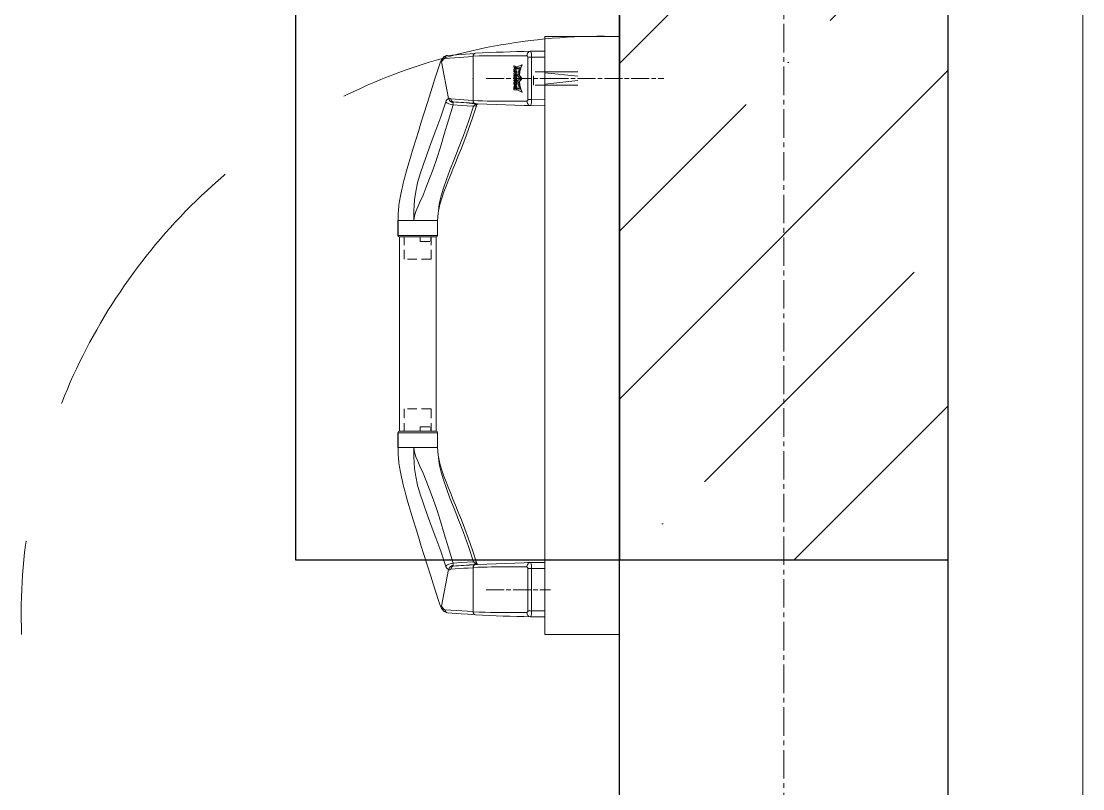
# Model space of a CAD drawing. Header units: millimetres. Extents: x -7155 to 483283, y -227682 to 148426.
# Drawn here: x 45090 to 45800, y 80477 to 80990 of the extents above; entities that cross this region are included whole.
import ezdxf

# ---------------------------------------------------------------- set-up
doc = ezdxf.new("R2010")
doc.units = ezdxf.units.MM
for name, pattern in [('CENTER2', [28.575, 19.05, -3.175, 3.175, -3.175]), ('CENTERLINE', [30, 12, -1.5, 3, -1.5, 12]), ('DASHED', [19.05, 12.7, -6.35]), ('HIDDEN', [9.525, 6.35, -3.175])]:
    doc.linetypes.add(name, pattern=pattern)
for name, color, linetype, lineweight in [('АР_Двери_внутренние_антипаника', 7, 'Continuous', 0), ('АР_Стены ЖБ', 7, 'Continuous', 30), ('АР_Тонкая', 254, 'Continuous', 5), ('АР_Штриховка', 8, 'Continuous', 0)]:
    doc.layers.add(name, color=color, linetype=linetype, lineweight=lineweight)
for name, color, linetype, lineweight, true_color in [('АР_Оси_РД_100', 7, 'Continuous', 0, 0x525252), ('МАГНИТЫ', 7, 'Continuous', 0, 0xd100d1), ('РД_Витраж_вн', 7, 'Continuous', 25, 0x148aff), ('РД_Оси_100', 7, 'Continuous', 0, 0x525252)]:
    doc.layers.add(name, color=color, linetype=linetype, lineweight=lineweight, true_color=true_color)

# ---------------------------------------------------------------- blocks, each defined once
blk = doc.blocks.new('СОШ_2200_АР_ОСИ_М100_28.05.24')
at = {"layer": 'АР_Оси_РД_100', "linetype": 'CENTER2'}
blk.add_lwpolyline([(45530, 139938.679), (45600, 139538.679), (45600, -6163.457)], dxfattribs=at)

msp = doc.modelspace()

# ---------------------------------------------------------------- hatches: boundary and pattern name
at = {"layer": 'АР_Штриховка', "linetype": 'Continuous', "lineweight": 5, "true_color": 0x000000}
h = msp.add_hatch(dxfattribs=at)
h.set_pattern_fill('ANSI35', color=18, scale=25, angle=1.3e-14, style=0)
h.paths.add_polyline_path([(45490, 80630), (45710, 80630), (45710, 81420), (45490, 81420)], flags=0)

# ---------------------------------------------------------------- linework, layer by layer
at = {"layer": 'АР_Двери_внутренние_антипаника', "color": 18, "true_color": 0x000000}
for p, q in [((45440, 80580), (45440, 80980)), ((45440, 80980), (45490, 80980)), ((45490, 80980), (45490, 80580)), ((45490, 80580), (45440, 80580))]:
    msp.add_line(p, q, dxfattribs=at)
at = {"layer": 'АР_Двери_внутренние_антипаника', "color": 18, "linetype": 'Continuous', "true_color": 0x000000}
for p, q in [((45370.25, 80963.1), (45371.09, 80964.76)), ((45370.8, 80963.93), (45371.03, 80964.68)), ((45370.92, 80963.11), (45370.8, 80963.93)), ((45370.92, 80963.11), (45372.01, 80964.59)), ((45371.03, 80964.68), (45371.11, 80964.75)), ((45371.09, 80964.76), (45372.76, 80966.58)), ((45372.01, 80964.59), (45372.69, 80965.2)), ((45372.69, 80965.2), (45373.33, 80965.43)), ((45372.76, 80966.58), (45374.3, 80967.25)), ((45373.33, 80965.43), (45392.05, 80966.68)), ((45373.33, 80965.43), (45373.42, 80966.14)), ((45373.42, 80966.14), (45373.77, 80966.8)), ((45373.77, 80966.8), (45374.3, 80967.25)), ((45374.3, 80967.25), (45374.61, 80967.34)), ((45374.61, 80967.34), (45374.91, 80967.43)), ((45384.21, 80968.09), (45374.91, 80967.43)), ((45393.04, 80968.64), (45384.21, 80968.09)), ((45391.18, 80968.53), (45391.51, 80968.55)), ((45392.17, 80967.58), (45392.05, 80966.84)), ((45392.05, 80966.84), (45396.12, 80967.02)), ((45392.05, 80937.16), (45392.05, 80966.84)), ((45392.05, 80937.32), (45392.05, 80966.68)), ((45392.53, 80968.22), (45392.17, 80967.58)), ((45393.06, 80968.66), (45392.53, 80968.22)), ((45393.7, 80968.83), (45393.06, 80968.66)), ((45396.12, 80967.02), (45400.1, 80967.13)), ((45400.1, 80967.13), (45403.84, 80967.18)), ((45403.84, 80967.18), (45407.97, 80967.2)), ((45407.97, 80967.2), (45411.9, 80967.2)), ((45411.9, 80967.2), (45416.6, 80967.18)), ((45416.6, 80967.18), (45420.35, 80967.17)), ((45420.35, 80967.17), (45424.54, 80967.18)), ((45424.54, 80967.18), (45428.13, 80967.23)), ((45428.13, 80967.23), (45428.3, 80968.29)), ((45428.13, 80967.23), (45428.37, 80967.14)), ((45428.3, 80968.29), (45428.53, 80968.81)), ((45428.37, 80967.14), (45428.57, 80966.9)), ((45428.53, 80968.81), (45428.85, 80969.27)), ((45428.57, 80966.9), (45428.7, 80966.56)), ((45428.7, 80966.56), (45428.73, 80966.36)), ((45428.73, 80966.36), (45428.75, 80966.15)), ((45428.75, 80966.15), (45428.75, 80937.85)), ((45431.27, 80966.15), (45428.75, 80966.15)), ((45428.85, 80969.27), (45429.24, 80969.65)), ((45429.24, 80969.65), (45429.69, 80969.92)), ((45429.69, 80969.92), (45430.61, 80970.14)), ((45440, 80970.25), (45430.61, 80970.14)), ((45430.83, 80969.85), (45430.61, 80970.14)), ((45431.04, 80969.05), (45430.83, 80969.85)), ((45431.13, 80968.42), (45431.04, 80969.05)), ((45431.2, 80967.7), (45431.13, 80968.42)), ((45431.24, 80966.93), (45431.2, 80967.7)), ((45431.27, 80966.15), (45431.24, 80966.93)), ((45431.27, 80966.15), (45440, 80966.25)), ((45431.27, 80937.85), (45431.27, 80966.15)), ((45440, 80933.75), (45440, 80970.25)), ((45366.6, 80951.66), (45369.63, 80961.19)), ((45369.63, 80961.19), (45370.25, 80963.1)), ((45375.63, 80938.58), (45370.92, 80963.11)), ((45419.69, 80960.44), (45419.46, 80960.44)), ((45419.46, 80959.61), (45419.46, 80960.44)), ((45419.46, 80960.44), (45421.21, 80959.73)), ((45419.77, 80959.52), (45419.46, 80959.61)), ((45419.46, 80958.31), (45419.77, 80958.41)), ((45419.46, 80957.49), (45419.46, 80958.31)), ((45421.21, 80958.2), (45419.46, 80957.49)), ((45419.69, 80957.49), (45419.46, 80957.49)), ((45419.46, 80957.07), (45421.21, 80957.07)), ((45419.46, 80956.34), (45419.46, 80957.07)), ((45420.66, 80956.34), (45419.46, 80956.34)), ((45419.69, 80960.44), (45421.44, 80959.73)), ((45421.44, 80958.2), (45419.69, 80957.49)), ((45419.77, 80958.41), (45419.77, 80959.52)), ((45420.08, 80959.42), (45420.75, 80959.21)), ((45420.08, 80958.5), (45420.08, 80959.42)), ((45420.75, 80958.71), (45420.08, 80958.5)), ((45420.31, 80958.57), (45420.31, 80959.35)), ((45420.66, 80956.09), (45420.66, 80956.34)), ((45420.75, 80959.21), (45420.75, 80958.71)), ((45421.21, 80959.73), (45421.21, 80958.2)), ((45421.44, 80959.73), (45421.21, 80959.73)), ((45421.44, 80958.2), (45421.21, 80958.2)), ((45421.44, 80957.07), (45421.21, 80957.07)), ((45421.21, 80957.07), (45421.21, 80955.81)), ((45421.44, 80959.73), (45421.44, 80958.2)), ((45421.44, 80957.07), (45421.44, 80955.81)), ((45421.57, 80959.65), (45424.67, 80961.18)), ((45421.57, 80958.51), (45421.57, 80959.65)), ((45423.07, 80959.25), (45421.57, 80958.51)), ((45421.8, 80958.51), (45421.57, 80958.51)), ((45423.03, 80959.11), (45421.8, 80958.51)), ((45422.27, 80955.45), (45422.6, 80957.4)), ((45422.6, 80957.4), (45423.07, 80959.25)), ((45423.2, 80956.53), (45422.86, 80953.94)), ((45423.43, 80956.53), (45423.09, 80953.94)), ((45423.81, 80958.97), (45423.2, 80956.53)), ((45424.04, 80958.97), (45423.43, 80956.53)), ((45424.67, 80961.18), (45423.81, 80958.97)), ((45424.9, 80961.18), (45424.04, 80958.97)), ((45424.9, 80961.18), (45424.67, 80961.18)), ((45440, 80956.5), (45462.25, 80956.5)), ((45363.87, 80943.06), (45366.6, 80951.66)), ((45419.46, 80955.6), (45420.66, 80956.09)), ((45419.46, 80954.96), (45419.46, 80955.6)), ((45420.66, 80954.47), (45419.46, 80954.96)), ((45419.46, 80953.49), (45419.46, 80954.22)), ((45419.46, 80954.22), (45420.66, 80954.22)), ((45421.21, 80953.49), (45419.46, 80953.49)), ((45419.69, 80952.97), (45419.46, 80952.97)), ((45419.46, 80952.08), (45419.46, 80952.97)), ((45419.46, 80952.97), (45420.23, 80952.36)), ((45420.18, 80951.58), (45419.46, 80952.08)), ((45419.46, 80950.47), (45419.46, 80951.12)), ((45419.46, 80951.12), (45420.18, 80951.12)), ((45421.21, 80950.47), (45419.46, 80950.47)), ((45419.47, 80949.18), (45419.51, 80949.36)), ((45419.51, 80949.36), (45419.56, 80949.52)), ((45419.56, 80949.52), (45419.63, 80949.67)), ((45419.63, 80949.67), (45419.71, 80949.79)), ((45419.69, 80952.97), (45420.27, 80952.51)), ((45419.71, 80949.79), (45419.81, 80949.88)), ((45419.81, 80949.88), (45419.91, 80949.93)), ((45419.91, 80949.93), (45420.02, 80949.95)), ((45420.02, 80949.95), (45420.66, 80949.95)), ((45420.18, 80951.12), (45420.18, 80951.58)), ((45421.21, 80955.81), (45420.23, 80955.41)), ((45420.46, 80955.41), (45420.23, 80955.41)), ((45420.23, 80955.41), (45420.23, 80955.14)), ((45420.46, 80955.14), (45420.23, 80955.14)), ((45420.23, 80955.14), (45421.21, 80954.75)), ((45420.23, 80952.36), (45420.27, 80952.51)), ((45420.27, 80952.51), (45420.33, 80952.63)), ((45420.33, 80952.63), (45420.4, 80952.73)), ((45420.4, 80952.73), (45420.48, 80952.81)), ((45421.44, 80955.81), (45420.46, 80955.41)), ((45420.46, 80955.41), (45420.46, 80955.14)), ((45420.46, 80955.14), (45421.44, 80954.75)), ((45420.46, 80951.82), (45420.47, 80951.88)), ((45420.46, 80951.76), (45420.46, 80951.82)), ((45420.46, 80951.12), (45420.46, 80951.76)), ((45420.69, 80951.76), (45420.46, 80951.76)), ((45420.89, 80951.12), (45420.46, 80951.12)), ((45420.47, 80951.88), (45420.49, 80951.93)), ((45420.48, 80952.81), (45420.57, 80952.87)), ((45420.49, 80951.93), (45420.51, 80951.98)), ((45420.51, 80951.98), (45420.54, 80952.02)), ((45420.54, 80952.02), (45420.57, 80952.04)), ((45420.57, 80952.87), (45420.66, 80952.89)), ((45420.57, 80952.04), (45420.6, 80952.06)), ((45420.6, 80952.06), (45420.63, 80952.07)), ((45420.72, 80952.07), (45420.63, 80952.07)), ((45420.63, 80952.07), (45420.71, 80952.07)), ((45420.66, 80954.22), (45420.66, 80954.47)), ((45420.66, 80952.89), (45420.76, 80952.89)), ((45420.66, 80949.95), (45420.75, 80949.94)), ((45420.89, 80949.95), (45420.66, 80949.95)), ((45420.69, 80951.82), (45420.7, 80951.88)), ((45420.69, 80951.76), (45420.69, 80951.82)), ((45420.69, 80951.12), (45420.69, 80951.76)), ((45420.7, 80951.88), (45420.72, 80951.93)), ((45420.71, 80952.07), (45420.74, 80952.06)), ((45420.72, 80951.93), (45420.74, 80951.98)), ((45420.74, 80952.06), (45420.77, 80952.05)), ((45420.74, 80951.98), (45420.77, 80952.02)), ((45420.75, 80949.94), (45420.85, 80949.89)), ((45420.76, 80952.89), (45420.85, 80952.85)), ((45420.77, 80952.05), (45420.8, 80952.03)), ((45420.77, 80952.02), (45420.79, 80952.04)), ((45420.8, 80952.03), (45420.83, 80952)), ((45420.83, 80952), (45420.85, 80951.96)), ((45420.85, 80952.85), (45420.93, 80952.79)), ((45420.85, 80951.96), (45420.87, 80951.92)), ((45420.85, 80949.89), (45420.93, 80949.82)), ((45420.87, 80951.92), (45420.88, 80951.87)), ((45420.88, 80951.87), (45420.89, 80951.82)), ((45420.89, 80951.82), (45420.89, 80951.76)), ((45420.89, 80951.76), (45420.89, 80951.12)), ((45420.89, 80949.95), (45420.98, 80949.94)), ((45420.93, 80952.89), (45420.99, 80952.89)), ((45420.93, 80952.79), (45421.01, 80952.71)), ((45420.93, 80949.82), (45421.01, 80949.73)), ((45420.98, 80949.94), (45421.08, 80949.89)), ((45420.99, 80952.89), (45421.08, 80952.85)), ((45421.01, 80952.71), (45421.08, 80952.6)), ((45421.01, 80949.73), (45421.08, 80949.61)), ((45421.08, 80952.85), (45421.17, 80952.79)), ((45421.08, 80952.6), (45421.14, 80952.47)), ((45421.08, 80949.89), (45421.16, 80949.82)), ((45421.08, 80949.61), (45421.14, 80949.47)), ((45421.14, 80952.47), (45421.18, 80952.32)), ((45421.14, 80949.47), (45421.18, 80949.32)), ((45421.16, 80949.82), (45421.24, 80949.73)), ((45421.17, 80952.79), (45421.24, 80952.71)), ((45421.18, 80952.32), (45421.2, 80952.17)), ((45421.18, 80949.32), (45421.2, 80949.16)), ((45421.2, 80952.17), (45421.21, 80952)), ((45421.44, 80955.81), (45421.21, 80955.81)), ((45421.44, 80954.75), (45421.21, 80954.75)), ((45421.21, 80954.75), (45421.21, 80953.49)), ((45421.44, 80953.49), (45421.21, 80953.49)), ((45421.21, 80952), (45421.21, 80950.47)), ((45421.44, 80952), (45421.21, 80952)), ((45421.44, 80950.47), (45421.21, 80950.47)), ((45421.24, 80952.71), (45421.31, 80952.6)), ((45421.24, 80949.73), (45421.31, 80949.61)), ((45421.31, 80952.6), (45421.37, 80952.47)), ((45421.31, 80949.61), (45421.37, 80949.47)), ((45421.37, 80952.47), (45421.41, 80952.32)), ((45421.37, 80949.47), (45421.41, 80949.32)), ((45421.41, 80952.32), (45421.43, 80952.17)), ((45421.41, 80949.32), (45421.43, 80949.16)), ((45421.43, 80952.17), (45421.44, 80952)), ((45421.44, 80954.75), (45421.44, 80953.49)), ((45421.44, 80952), (45421.44, 80950.47)), ((45422.09, 80953.46), (45422.27, 80955.45)), ((45423.54, 80952), (45422.09, 80953.46)), ((45422.09, 80950.54), (45423.54, 80952)), ((45422.27, 80948.55), (45422.09, 80950.54)), ((45423.09, 80953.94), (45422.86, 80953.94)), ((45422.86, 80953.94), (45424.8, 80952)), ((45424.8, 80952), (45422.86, 80950.06)), ((45423.09, 80950.06), (45422.86, 80950.06)), ((45422.86, 80950.06), (45423.2, 80947.47)), ((45423.09, 80953.94), (45425.03, 80952)), ((45425.03, 80952), (45423.09, 80950.06)), ((45423.09, 80950.06), (45423.43, 80947.47)), ((45425.03, 80952), (45424.8, 80952)), ((45462.25, 80953.43), (45440, 80955.73)), ((45440, 80948.27), (45462.25, 80950.57)), ((45361.42, 80935.33), (45363.87, 80943.06)), ((45419.46, 80948.99), (45419.47, 80949.18)), ((45419.46, 80948.4), (45419.46, 80948.99)), ((45419.47, 80948.23), (45419.46, 80948.4)), ((45419.46, 80945.96), (45419.47, 80946.15)), ((45419.46, 80944.43), (45419.46, 80945.96)), ((45421.21, 80944.43), (45419.46, 80944.43)), ((45419.5, 80948.07), (45419.47, 80948.23)), ((45419.47, 80946.15), (45419.51, 80946.33)), ((45419.54, 80947.92), (45419.5, 80948.07)), ((45419.51, 80946.33), (45419.56, 80946.5)), ((45419.59, 80947.78), (45419.54, 80947.92)), ((45419.56, 80946.5), (45419.63, 80946.64)), ((45419.66, 80947.67), (45419.59, 80947.78)), ((45419.63, 80946.64), (45419.71, 80946.76)), ((45419.74, 80947.57), (45419.66, 80947.67)), ((45419.71, 80946.76), (45419.81, 80946.85)), ((45419.83, 80947.5), (45419.74, 80947.57)), ((45419.81, 80946.85), (45419.91, 80946.91)), ((45419.82, 80948.79), (45419.83, 80948.86)), ((45420.05, 80948.79), (45419.82, 80948.79)), ((45419.82, 80948.6), (45419.82, 80948.79)), ((45420.05, 80948.6), (45419.82, 80948.6)), ((45419.83, 80948.52), (45419.82, 80948.6)), ((45419.82, 80945.87), (45419.83, 80945.94)), ((45419.82, 80945.16), (45419.82, 80945.87)), ((45420.05, 80945.87), (45419.82, 80945.87)), ((45420.85, 80945.16), (45419.82, 80945.16)), ((45419.83, 80948.86), (45419.84, 80948.93)), ((45419.84, 80948.45), (45419.83, 80948.52)), ((45419.92, 80947.46), (45419.83, 80947.5)), ((45419.83, 80945.94), (45419.84, 80946)), ((45419.84, 80948.93), (45419.85, 80948.99)), ((45419.86, 80948.38), (45419.84, 80948.45)), ((45419.84, 80946), (45419.85, 80946.07)), ((45419.85, 80948.99), (45419.88, 80949.05)), ((45419.85, 80946.07), (45419.88, 80946.12)), ((45419.89, 80948.32), (45419.86, 80948.38)), ((45419.88, 80949.05), (45419.91, 80949.1)), ((45419.88, 80946.12), (45419.91, 80946.17)), ((45419.93, 80948.27), (45419.89, 80948.32)), ((45419.91, 80949.1), (45419.94, 80949.14)), ((45419.91, 80946.91), (45420.02, 80946.92)), ((45419.91, 80946.17), (45419.94, 80946.21)), ((45420.02, 80947.44), (45419.92, 80947.46)), ((45419.97, 80948.23), (45419.93, 80948.27)), ((45419.94, 80949.14), (45419.98, 80949.16)), ((45419.94, 80946.21), (45419.98, 80946.24)), ((45420.01, 80948.21), (45419.97, 80948.23)), ((45419.98, 80949.16), (45420.01, 80949.18)), ((45419.98, 80946.24), (45420.01, 80946.26)), ((45420.01, 80949.18), (45420.05, 80949.19)), ((45420.05, 80948.2), (45420.01, 80948.21)), ((45420.01, 80946.26), (45420.05, 80946.27)), ((45420.66, 80947.44), (45420.02, 80947.44)), ((45420.02, 80946.92), (45420.66, 80946.92)), ((45420.29, 80949.19), (45420.05, 80949.19)), ((45420.05, 80949.19), (45420.62, 80949.19)), ((45420.05, 80948.79), (45420.06, 80948.86)), ((45420.05, 80948.6), (45420.05, 80948.79)), ((45420.06, 80948.52), (45420.05, 80948.6)), ((45420.62, 80948.2), (45420.05, 80948.2)), ((45420.29, 80946.27), (45420.05, 80946.27)), ((45420.05, 80946.27), (45420.62, 80946.27)), ((45420.05, 80945.87), (45420.06, 80945.94)), ((45420.05, 80945.16), (45420.05, 80945.87)), ((45420.06, 80948.86), (45420.07, 80948.93)), ((45420.07, 80948.45), (45420.06, 80948.52)), ((45420.06, 80945.94), (45420.07, 80946)), ((45420.07, 80948.93), (45420.09, 80948.99)), ((45420.09, 80948.38), (45420.07, 80948.45)), ((45420.07, 80946), (45420.09, 80946.07)), ((45420.09, 80948.99), (45420.11, 80949.05)), ((45420.12, 80948.32), (45420.09, 80948.38)), ((45420.09, 80946.07), (45420.11, 80946.12)), ((45420.11, 80949.05), (45420.14, 80949.1)), ((45420.11, 80946.12), (45420.14, 80946.17)), ((45420.16, 80948.27), (45420.12, 80948.32)), ((45420.14, 80949.1), (45420.17, 80949.14)), ((45420.14, 80946.17), (45420.17, 80946.21)), ((45420.2, 80948.23), (45420.16, 80948.27)), ((45420.17, 80949.14), (45420.21, 80949.16)), ((45420.17, 80946.21), (45420.21, 80946.24)), ((45420.24, 80948.21), (45420.2, 80948.23)), ((45420.21, 80949.16), (45420.25, 80949.18)), ((45420.21, 80946.24), (45420.25, 80946.26)), ((45420.29, 80948.2), (45420.24, 80948.21)), ((45420.25, 80949.18), (45420.29, 80949.19)), ((45420.25, 80946.26), (45420.29, 80946.27)), ((45420.62, 80949.19), (45420.66, 80949.18)), ((45420.66, 80948.21), (45420.62, 80948.2)), ((45420.62, 80946.27), (45420.66, 80946.26)), ((45420.66, 80949.18), (45420.71, 80949.16)), ((45420.7, 80948.23), (45420.66, 80948.21)), ((45420.76, 80947.46), (45420.66, 80947.44)), ((45420.89, 80947.44), (45420.66, 80947.44)), ((45420.89, 80946.92), (45420.66, 80946.92)), ((45420.66, 80946.92), (45420.75, 80946.91)), ((45420.66, 80946.26), (45420.71, 80946.24)), ((45420.74, 80948.26), (45420.7, 80948.23)), ((45420.71, 80949.16), (45420.75, 80949.12)), ((45420.71, 80946.24), (45420.75, 80946.2)), ((45420.77, 80948.3), (45420.74, 80948.26)), ((45420.75, 80949.12), (45420.78, 80949.07)), ((45420.75, 80946.91), (45420.85, 80946.87)), ((45420.75, 80946.2), (45420.78, 80946.15)), ((45420.87, 80947.51), (45420.76, 80947.46)), ((45420.8, 80948.34), (45420.77, 80948.3)), ((45420.78, 80949.07), (45420.81, 80949.01)), ((45420.78, 80946.15), (45420.81, 80946.09)), ((45420.82, 80948.4), (45420.8, 80948.34)), ((45420.81, 80949.01), (45420.83, 80948.94)), ((45420.81, 80946.09), (45420.83, 80946.02)), ((45420.84, 80948.46), (45420.82, 80948.4)), ((45420.83, 80948.94), (45420.85, 80948.87)), ((45420.83, 80946.02), (45420.85, 80945.94)), ((45420.85, 80948.53), (45420.84, 80948.46)), ((45420.85, 80948.87), (45420.85, 80948.79)), ((45420.85, 80948.79), (45420.85, 80948.6)), ((45420.85, 80948.6), (45420.85, 80948.53)), ((45420.85, 80946.87), (45420.93, 80946.8)), ((45420.85, 80945.94), (45420.85, 80945.87)), ((45420.85, 80945.87), (45420.85, 80945.16)), ((45420.96, 80947.6), (45420.87, 80947.51)), ((45421, 80947.46), (45420.89, 80947.44)), ((45420.89, 80946.92), (45420.98, 80946.91)), ((45420.93, 80946.8), (45421.01, 80946.7)), ((45421.05, 80947.72), (45420.96, 80947.6)), ((45420.98, 80946.91), (45421.08, 80946.87)), ((45421.1, 80947.51), (45421, 80947.46)), ((45421.01, 80946.7), (45421.08, 80946.58)), ((45421.12, 80947.87), (45421.05, 80947.72)), ((45421.08, 80946.87), (45421.16, 80946.8)), ((45421.08, 80946.58), (45421.14, 80946.44)), ((45421.19, 80947.6), (45421.1, 80947.51)), ((45421.17, 80948.03), (45421.12, 80947.87)), ((45421.14, 80946.44), (45421.18, 80946.29)), ((45421.16, 80946.8), (45421.24, 80946.7)), ((45421.2, 80948.21), (45421.17, 80948.03)), ((45421.18, 80946.29), (45421.2, 80946.13)), ((45421.28, 80947.72), (45421.19, 80947.6)), ((45421.2, 80949.16), (45421.21, 80948.99)), ((45421.21, 80948.4), (45421.2, 80948.21)), ((45421.2, 80946.13), (45421.21, 80945.96)), ((45421.21, 80948.99), (45421.21, 80948.4)), ((45421.44, 80948.99), (45421.21, 80948.99)), ((45421.44, 80948.4), (45421.21, 80948.4)), ((45421.21, 80945.96), (45421.21, 80944.43)), ((45421.44, 80945.96), (45421.21, 80945.96)), ((45421.44, 80944.43), (45421.21, 80944.43)), ((45421.24, 80946.7), (45421.31, 80946.58)), ((45421.35, 80947.87), (45421.28, 80947.72)), ((45421.31, 80946.58), (45421.37, 80946.44)), ((45421.4, 80948.03), (45421.35, 80947.87)), ((45421.37, 80946.44), (45421.41, 80946.29)), ((45421.43, 80948.21), (45421.4, 80948.03)), ((45421.41, 80946.29), (45421.43, 80946.13)), ((45421.43, 80949.16), (45421.44, 80948.99)), ((45421.44, 80948.4), (45421.43, 80948.21)), ((45421.43, 80946.13), (45421.44, 80945.96)), ((45421.44, 80948.99), (45421.44, 80948.4)), ((45421.44, 80945.96), (45421.44, 80944.43)), ((45421.57, 80945.49), (45423.07, 80944.75)), ((45421.8, 80945.49), (45421.57, 80945.49)), ((45421.57, 80944.35), (45421.57, 80945.49)), ((45424.67, 80942.82), (45421.57, 80944.35)), ((45421.8, 80945.49), (45423.03, 80944.89)), ((45422.6, 80946.6), (45422.27, 80948.55)), ((45423.07, 80944.75), (45422.6, 80946.6)), ((45423.2, 80947.47), (45423.81, 80945.03)), ((45423.43, 80947.47), (45424.04, 80945.03)), ((45423.81, 80945.03), (45424.67, 80942.82)), ((45424.04, 80945.03), (45424.9, 80942.82)), ((45424.9, 80942.82), (45424.67, 80942.82)), ((45440, 80947.5), (45462.25, 80947.5)), ((45359.22, 80928.39), (45361.42, 80935.33)), ((45373.79, 80936.45), (45370.45, 80926.34)), ((45374.17, 80937.26), (45373.79, 80936.45)), ((45373.79, 80936.45), (45374.61, 80935.68)), ((45374.66, 80937.82), (45374.17, 80937.26)), ((45374.61, 80935.68), (45375.9, 80934.97)), ((45375.63, 80938.58), (45374.66, 80937.82)), ((45375.8, 80938.69), (45375.63, 80938.58)), ((45375.63, 80938.58), (45376.03, 80937.6)), ((45376, 80938.74), (45375.8, 80938.69)), ((45376.47, 80938.64), (45376, 80938.74)), ((45376.03, 80937.6), (45376.79, 80936.7)), ((45376.87, 80938.41), (45376.47, 80938.64)), ((45376.79, 80936.7), (45377.76, 80936.08)), ((45376.88, 80938.41), (45376.87, 80938.41)), ((45376.87, 80938.41), (45376.87, 80938.41)), ((45376.87, 80938.41), (45376.87, 80938.41)), ((45376.87, 80938.41), (45376.87, 80938.41)), ((45376.87, 80938.41), (45376.87, 80938.41)), ((45376.87, 80938.41), (45376.87, 80938.41)), ((45376.87, 80938.41), (45376.87, 80938.41)), ((45376.87, 80938.41), (45376.87, 80938.41)), ((45376.87, 80938.41), (45376.87, 80938.41)), ((45376.87, 80938.41), (45376.87, 80938.41)), ((45376.9, 80938.4), (45376.88, 80938.41)), ((45376.88, 80938.41), (45376.88, 80938.41)), ((45376.92, 80938.38), (45376.9, 80938.4)), ((45376.98, 80938.36), (45376.92, 80938.38)), ((45377.07, 80938.32), (45376.98, 80938.36)), ((45377.24, 80938.28), (45377.07, 80938.32)), ((45380.1, 80938.08), (45377.24, 80938.28)), ((45377.24, 80938.28), (45377.34, 80937.57)), ((45377.34, 80937.57), (45377.68, 80936.91)), ((45377.68, 80936.91), (45378.22, 80936.46)), ((45377.76, 80936.08), (45378.74, 80935.84)), ((45378.22, 80936.46), (45378.82, 80936.28)), ((45378.65, 80935.71), (45378.74, 80935.84)), ((45378.68, 80935.2), (45378.65, 80935.71)), ((45378.78, 80934.78), (45378.68, 80935.2)), ((45378.77, 80936.17), (45378.74, 80936.28)), ((45378.74, 80936.28), (45378.82, 80936.28)), ((45378.74, 80935.84), (45378.81, 80935.94)), ((45378.83, 80936.03), (45378.77, 80936.17)), ((45378.81, 80935.94), (45378.83, 80936.03)), ((45382.97, 80937.88), (45380.1, 80938.08)), ((45385.84, 80937.7), (45382.97, 80937.88)), ((45388.71, 80937.52), (45385.84, 80937.7)), ((45392.05, 80937.32), (45388.71, 80937.52)), ((45389.58, 80935.57), (45389.03, 80935.6)), ((45389.03, 80935.6), (45389.07, 80935.6)), ((45389.75, 80935.56), (45389.58, 80935.57)), ((45389.75, 80935.38), (45389.75, 80935.56)), ((45390.31, 80935.35), (45389.78, 80935.38)), ((45389.78, 80935.38), (45389.82, 80935.38)), ((45391.34, 80935.3), (45390.31, 80935.35)), ((45392.86, 80935.21), (45391.34, 80935.3)), ((45392.08, 80936.98), (45392.05, 80937.32)), ((45395.26, 80937.02), (45392.05, 80937.16)), ((45392.05, 80937.16), (45392.17, 80936.42)), ((45392.09, 80936.94), (45392.08, 80936.98)), ((45392.17, 80936.42), (45392.53, 80935.78)), ((45392.53, 80935.78), (45393.06, 80935.34)), ((45392.86, 80935.21), (45392.86, 80935.37)), ((45394.86, 80935.1), (45392.86, 80935.21)), ((45393.06, 80935.34), (45393.7, 80935.17)), ((45393.7, 80935.17), (45395.11, 80935.09)), ((45394.74, 80935.11), (45394.13, 80934.96)), ((45395.14, 80935.09), (45394.67, 80934.4)), ((45395.14, 80935.09), (45426.28, 80933.95)), ((45398.37, 80936.91), (45395.26, 80937.02)), ((45401.5, 80936.85), (45398.37, 80936.91)), ((45404.4, 80936.82), (45401.5, 80936.85)), ((45407.66, 80936.8), (45404.4, 80936.82)), ((45411.62, 80936.8), (45407.66, 80936.8)), ((45416.35, 80936.82), (45411.62, 80936.8)), ((45420.19, 80936.83), (45416.35, 80936.82)), ((45424.47, 80936.82), (45420.19, 80936.83)), ((45428.13, 80936.77), (45424.47, 80936.82)), ((45428.37, 80936.86), (45428.13, 80936.77)), ((45428.3, 80935.71), (45428.13, 80936.77)), ((45428.53, 80935.19), (45428.3, 80935.71)), ((45428.57, 80937.1), (45428.37, 80936.86)), ((45428.85, 80934.73), (45428.53, 80935.19)), ((45428.64, 80937.26), (45428.57, 80937.1)), ((45428.7, 80937.44), (45428.64, 80937.26)), ((45428.73, 80937.64), (45428.7, 80937.44)), ((45428.75, 80937.85), (45428.73, 80937.64)), ((45431.27, 80937.85), (45428.75, 80937.85)), ((45431.04, 80934.95), (45431.13, 80935.58)), ((45431.13, 80935.58), (45431.2, 80936.3)), ((45431.2, 80936.3), (45431.24, 80937.07)), ((45431.24, 80937.07), (45431.27, 80937.85)), ((45440, 80937.75), (45431.27, 80937.85)), ((45357.25, 80922.15), (45359.22, 80928.39)), ((45375.61, 80923.99), (45378.76, 80934.32)), ((45375.9, 80934.97), (45377.39, 80934.49)), ((45377.39, 80934.49), (45378.76, 80934.32)), ((45378.76, 80934.32), (45378.79, 80934.55)), ((45378.76, 80934.32), (45378.83, 80934.31)), ((45378.79, 80934.55), (45378.78, 80934.78)), ((45378.83, 80934.31), (45384.45, 80933.93)), ((45384.45, 80933.93), (45391.94, 80933.48)), ((45392.39, 80933.45), (45389, 80923.17)), ((45394.67, 80934.4), (45391.8, 80925.66)), ((45391.94, 80933.48), (45392.39, 80933.45)), ((45392.49, 80933.68), (45392.39, 80933.45)), ((45393.61, 80933.58), (45392.39, 80933.45)), ((45393.13, 80934.27), (45392.49, 80933.68)), ((45393.62, 80934.6), (45393.13, 80934.27)), ((45394.1, 80933.77), (45393.61, 80933.58)), ((45393.83, 80934.74), (45393.62, 80934.6)), ((45393.99, 80934.87), (45393.83, 80934.74)), ((45394.13, 80934.96), (45393.99, 80934.87)), ((45394.47, 80934.05), (45394.1, 80933.77)), ((45394.67, 80934.4), (45394.47, 80934.05)), ((45426.28, 80933.95), (45428.52, 80933.9)), ((45428.52, 80933.9), (45430.61, 80933.86)), ((45429.24, 80934.35), (45428.85, 80934.73)), ((45429.69, 80934.08), (45429.24, 80934.35)), ((45430.61, 80933.86), (45429.69, 80934.08)), ((45430.61, 80933.86), (45430.83, 80934.15)), ((45430.61, 80933.86), (45440, 80933.75)), ((45430.83, 80934.15), (45431.04, 80934.95)), ((45355.49, 80916.55), (45357.25, 80922.15)), ((45370.45, 80926.34), (45367.21, 80917.31)), ((45372.84, 80914.63), (45375.61, 80923.99)), ((45389, 80923.17), (45385.65, 80913.84)), ((45391.8, 80925.66), (45389.1, 80917.98)), ((45353.93, 80911.52), (45355.49, 80916.55)), ((45367.21, 80917.31), (45364.16, 80909.16)), ((45370.29, 80906.12), (45372.84, 80914.63)), ((45385.65, 80913.84), (45382.41, 80905.38)), ((45389.1, 80917.98), (45386.59, 80911.26)), ((45352.03, 80905.35), (45353.93, 80911.52)), ((45364.16, 80909.16), (45361.38, 80901.67)), ((45386.59, 80911.26), (45384.29, 80905.36)), ((45349.12, 80895.61), (45350.44, 80900.08)), ((45350.44, 80900.08), (45352.03, 80905.35)), ((45361.38, 80901.67), (45358.93, 80894.69)), ((45367.8, 80898.39), (45370.29, 80906.12)), ((45382.41, 80905.38), (45379.38, 80897.68)), ((45382.19, 80900.14), (45380.3, 80895.51)), ((45384.29, 80905.36), (45382.19, 80900.14)), ((45348.03, 80891.83), (45349.12, 80895.61)), ((45358.93, 80894.69), (45356.79, 80888.2)), ((45365.32, 80891.36), (45367.8, 80898.39)), ((45379.38, 80897.68), (45376.62, 80890.7)), ((45380.3, 80895.51), (45378.61, 80891.4)), ((45345.83, 80883.67), (45346.4, 80885.87)), ((45346.4, 80885.87), (45347.14, 80888.65)), ((45347.14, 80888.65), (45348.03, 80891.83)), ((45356.79, 80888.2), (45355.01, 80882.12)), ((45362.96, 80884.98), (45365.32, 80891.36)), ((45376.62, 80890.7), (45374.21, 80884.36)), ((45377.12, 80887.75), (45375.42, 80883.5)), ((45378.61, 80891.4), (45377.12, 80887.75)), ((45344.19, 80876.75), (45344.81, 80879.54)), ((45344.81, 80879.54), (45345.36, 80881.83)), ((45345.36, 80881.83), (45345.83, 80883.67)), ((45355.01, 80882.12), (45353.69, 80876.35)), ((45358.61, 80873.98), (45360.74, 80879.2)), ((45360.74, 80879.2), (45362.96, 80884.98)), ((45372.23, 80878.62), (45370.73, 80873.47)), ((45374.21, 80884.36), (45372.23, 80878.62)), ((45374.01, 80879.85), (45372.62, 80876.08)), ((45375.42, 80883.5), (45374.01, 80879.85)), ((45342.9, 80869.82), (45343.53, 80873.49)), ((45343.53, 80873.49), (45344.19, 80876.75)), ((45353.69, 80876.35), (45352.89, 80870.87)), ((45356.55, 80869.31), (45358.61, 80873.98)), ((45370.73, 80873.47), (45369.74, 80868.9)), ((45371.23, 80871.95), (45369.95, 80867.59)), ((45372.62, 80876.08), (45371.23, 80871.95)), ((45342.16, 80863.74), (45342.26, 80864.84)), ((45342.26, 80864.84), (45342.38, 80865.97)), ((45342.38, 80865.97), (45342.52, 80867.18)), ((45342.52, 80867.18), (45342.69, 80868.46)), ((45342.69, 80868.46), (45342.9, 80869.82)), ((45352.62, 80867), (45352.53, 80863.41)), ((45352.89, 80870.87), (45352.62, 80867)), ((45353.73, 80863.08), (45355.06, 80866.11)), ((45355.06, 80866.11), (45356.55, 80869.31)), ((45369.26, 80865.83), (45368.86, 80862.93)), ((45369.95, 80867.59), (45368.93, 80863.14)), ((45369.74, 80868.9), (45369.26, 80865.83)), ((45341.86, 80847), (45341.86, 80857)), ((45341.87, 80857), (45342.01, 80861.77)), ((45352.52, 80857), (45341.87, 80857)), ((45341.87, 80847), (45341.87, 80857)), ((45342.01, 80861.77), (45342.16, 80863.74)), ((45352.53, 80863.41), (45352.52, 80860.11)), ((45352.52, 80860.11), (45352.52, 80857)), ((45352.52, 80857), (45352.83, 80860.06)), ((45368.16, 80857), (45352.52, 80857)), ((45352.83, 80860.06), (45353.73, 80863.08)), ((45368.27, 80857), (45368.16, 80857)), ((45368.31, 80857), (45368.44, 80859.45)), ((45368.32, 80857), (45368.32, 80847)), ((45368.71, 80861.83), (45368.44, 80859.45)), ((45368.96, 80863.3), (45368.71, 80861.83)), ((45352.52, 80847), (45341.87, 80847)), ((45342.86, 80846), (45353.12, 80846)), ((45342.86, 80716), (45342.86, 80846)), ((45368.28, 80847), (45352.52, 80847)), ((45353.12, 80846), (45367.32, 80846)), ((45367.32, 80716), (45367.32, 80846)), ((45341.86, 80715), (45341.86, 80705)), ((45352.52, 80715), (45341.87, 80715)), ((45341.87, 80715), (45341.87, 80705)), ((45342.86, 80716), (45353.12, 80716)), ((45368.28, 80715), (45352.52, 80715)), ((45353.12, 80716), (45367.32, 80716)), ((45368.32, 80705), (45368.32, 80715)), ((45341.87, 80705), (45342.01, 80700.23)), ((45352.52, 80705), (45341.87, 80705)), ((45352.52, 80705), (45352.83, 80701.94)), ((45352.52, 80701.89), (45352.52, 80705)), ((45368.16, 80705), (45352.52, 80705)), ((45352.53, 80698.59), (45352.52, 80701.89)), ((45352.83, 80701.94), (45353.73, 80698.92)), ((45368.27, 80705), (45368.16, 80705)), ((45368.31, 80705), (45368.44, 80702.55)), ((45368.71, 80700.17), (45368.44, 80702.55)), ((45342.01, 80700.23), (45342.16, 80698.26)), ((45342.16, 80698.26), (45342.26, 80697.16)), ((45342.26, 80697.16), (45342.38, 80696.03)), ((45342.38, 80696.03), (45342.52, 80694.82)), ((45342.52, 80694.82), (45342.69, 80693.54)), ((45342.69, 80693.54), (45342.9, 80692.18)), ((45352.62, 80695), (45352.53, 80698.59)), ((45352.89, 80691.13), (45352.62, 80695)), ((45353.73, 80698.92), (45355.06, 80695.89)), ((45355.06, 80695.89), (45356.55, 80692.69)), ((45368.96, 80698.7), (45368.71, 80700.17)), ((45369.26, 80696.17), (45368.86, 80699.07)), ((45369.95, 80694.41), (45368.93, 80698.86)), ((45369.74, 80693.1), (45369.26, 80696.17)), ((45371.23, 80690.05), (45369.95, 80694.41)), ((45342.9, 80692.18), (45343.53, 80688.51)), ((45343.53, 80688.51), (45344.19, 80685.25)), ((45353.69, 80685.65), (45352.89, 80691.13)), ((45356.55, 80692.69), (45358.61, 80688.02)), ((45358.61, 80688.02), (45360.74, 80682.8)), ((45370.73, 80688.53), (45369.74, 80693.1)), ((45372.23, 80683.38), (45370.73, 80688.53)), ((45372.62, 80685.92), (45371.23, 80690.05)), ((45344.19, 80685.25), (45344.81, 80682.46)), ((45344.81, 80682.46), (45345.36, 80680.17)), ((45345.36, 80680.17), (45345.83, 80678.33)), ((45355.01, 80679.88), (45353.69, 80685.65)), ((45356.79, 80673.8), (45355.01, 80679.88)), ((45360.74, 80682.8), (45362.96, 80677.02)), ((45374.21, 80677.64), (45372.23, 80683.38)), ((45374.01, 80682.15), (45372.62, 80685.92)), ((45375.42, 80678.5), (45374.01, 80682.15)), ((45345.83, 80678.33), (45346.4, 80676.13)), ((45346.4, 80676.13), (45347.14, 80673.35)), ((45347.14, 80673.35), (45348.03, 80670.17)), ((45358.93, 80667.31), (45356.79, 80673.8)), ((45362.96, 80677.02), (45365.32, 80670.64)), ((45376.62, 80671.3), (45374.21, 80677.64)), ((45377.12, 80674.25), (45375.42, 80678.5)), ((45378.61, 80670.6), (45377.12, 80674.25)), ((45348.03, 80670.17), (45349.12, 80666.39)), ((45349.12, 80666.39), (45350.44, 80661.92)), ((45361.38, 80660.33), (45358.93, 80667.31)), ((45365.32, 80670.64), (45367.8, 80663.61)), ((45379.38, 80664.32), (45376.62, 80671.3)), ((45380.3, 80666.49), (45378.61, 80670.6)), ((45382.19, 80661.86), (45380.3, 80666.49)), ((45350.44, 80661.92), (45352.03, 80656.65)), ((45364.16, 80652.84), (45361.38, 80660.33)), ((45367.8, 80663.61), (45370.29, 80655.88)), ((45382.41, 80656.62), (45379.38, 80664.32)), ((45384.29, 80656.64), (45382.19, 80661.86)), ((45352.03, 80656.65), (45353.93, 80650.48)), ((45367.21, 80644.69), (45364.16, 80652.84)), ((45370.29, 80655.88), (45372.84, 80647.37)), ((45385.65, 80648.16), (45382.41, 80656.62)), ((45386.59, 80650.74), (45384.29, 80656.64)), ((45353.93, 80650.48), (45355.49, 80645.45)), ((45355.49, 80645.45), (45357.25, 80639.85)), ((45370.45, 80635.66), (45367.21, 80644.69)), ((45372.84, 80647.37), (45375.61, 80638.01)), ((45389, 80638.83), (45385.65, 80648.16)), ((45389.1, 80644.02), (45386.59, 80650.74)), ((45391.8, 80636.34), (45389.1, 80644.02)), ((45357.25, 80639.85), (45359.22, 80633.61)), ((45375.61, 80638.01), (45378.76, 80627.68)), ((45392.39, 80628.55), (45389, 80638.83)), ((45359.22, 80633.61), (45361.42, 80626.67)), ((45373.79, 80625.55), (45370.45, 80635.66)), ((45394.67, 80627.6), (45391.8, 80636.34)), ((45361.42, 80626.67), (45363.87, 80618.94)), ((45375.63, 80623.42), (45370.92, 80598.89)), ((45373.79, 80625.55), (45374.61, 80626.32)), ((45374.17, 80624.74), (45373.79, 80625.55)), ((45374.66, 80624.18), (45374.17, 80624.74)), ((45374.61, 80626.32), (45375.9, 80627.03)), ((45375.63, 80623.42), (45374.66, 80624.18)), ((45375.63, 80623.42), (45376.03, 80624.4)), ((45375.8, 80623.31), (45375.63, 80623.42)), ((45376, 80623.26), (45375.8, 80623.31)), ((45375.9, 80627.03), (45377.39, 80627.51)), ((45376.47, 80623.36), (45376, 80623.26)), ((45376.03, 80624.4), (45376.79, 80625.3)), ((45376.87, 80623.59), (45376.47, 80623.36)), ((45376.79, 80625.3), (45377.76, 80625.92)), ((45376.88, 80623.59), (45376.87, 80623.59)), ((45376.87, 80623.59), (45376.87, 80623.59)), ((45376.87, 80623.59), (45376.87, 80623.59)), ((45376.87, 80623.59), (45376.87, 80623.59)), ((45376.87, 80623.59), (45376.87, 80623.59)), ((45376.87, 80623.59), (45376.87, 80623.59)), ((45376.87, 80623.59), (45376.87, 80623.59)), ((45376.87, 80623.59), (45376.87, 80623.59)), ((45376.87, 80623.59), (45376.87, 80623.59)), ((45376.87, 80623.59), (45376.87, 80623.59)), ((45376.9, 80623.6), (45376.88, 80623.59)), ((45376.88, 80623.59), (45376.88, 80623.59)), ((45376.92, 80623.62), (45376.9, 80623.6)), ((45376.98, 80623.64), (45376.92, 80623.62)), ((45377.07, 80623.68), (45376.98, 80623.64)), ((45377.24, 80623.72), (45377.07, 80623.68)), ((45377.24, 80623.72), (45377.34, 80624.43)), ((45380.1, 80623.92), (45377.24, 80623.72)), ((45377.34, 80624.43), (45377.68, 80625.09)), ((45377.39, 80627.51), (45378.76, 80627.68)), ((45377.68, 80625.09), (45378.22, 80625.54)), ((45377.76, 80625.92), (45378.74, 80626.16)), ((45378.22, 80625.54), (45378.82, 80625.72)), ((45378.68, 80626.8), (45378.65, 80626.29)), ((45378.65, 80626.29), (45378.74, 80626.16)), ((45378.78, 80627.22), (45378.68, 80626.8)), ((45378.74, 80626.16), (45378.81, 80626.06)), ((45378.77, 80625.83), (45378.74, 80625.72)), ((45378.74, 80625.72), (45378.82, 80625.72)), ((45378.76, 80627.68), (45378.83, 80627.69)), ((45378.76, 80627.68), (45378.79, 80627.45)), ((45378.83, 80625.97), (45378.77, 80625.83)), ((45378.79, 80627.45), (45378.78, 80627.22)), ((45378.81, 80626.06), (45378.83, 80625.97)), ((45378.83, 80627.69), (45384.45, 80628.07)), ((45382.97, 80624.12), (45380.1, 80623.92)), ((45385.84, 80624.3), (45382.97, 80624.12)), ((45384.45, 80628.07), (45391.94, 80628.52)), ((45388.71, 80624.48), (45385.84, 80624.3)), ((45392.05, 80624.68), (45388.71, 80624.48)), ((45389.58, 80626.43), (45389.03, 80626.4)), ((45389.03, 80626.4), (45389.07, 80626.4)), ((45389.75, 80626.44), (45389.58, 80626.43)), ((45389.75, 80626.62), (45389.75, 80626.44)), ((45390.31, 80626.65), (45389.78, 80626.62)), ((45389.78, 80626.62), (45389.82, 80626.62)), ((45391.34, 80626.7), (45390.31, 80626.65)), ((45392.86, 80626.79), (45391.34, 80626.7)), ((45391.94, 80628.52), (45392.39, 80628.55)), ((45392.05, 80624.84), (45392.17, 80625.58)), ((45392.08, 80625.02), (45392.05, 80624.68)), ((45395.26, 80624.98), (45392.05, 80624.84)), ((45392.05, 80624.84), (45392.05, 80595.16)), ((45392.05, 80624.68), (45392.05, 80595.32)), ((45392.09, 80625.06), (45392.08, 80625.02)), ((45392.17, 80625.58), (45392.53, 80626.22)), ((45393.61, 80628.42), (45392.39, 80628.55)), ((45392.49, 80628.32), (45392.39, 80628.55)), ((45393.13, 80627.73), (45392.49, 80628.32)), ((45392.53, 80626.22), (45393.06, 80626.66)), ((45394.86, 80626.9), (45392.86, 80626.79)), ((45392.86, 80626.79), (45392.86, 80626.63)), ((45393.06, 80626.66), (45393.7, 80626.83)), ((45393.62, 80627.4), (45393.13, 80627.73)), ((45394.1, 80628.23), (45393.61, 80628.42)), ((45393.83, 80627.26), (45393.62, 80627.4)), ((45393.7, 80626.83), (45395.11, 80626.91)), ((45393.99, 80627.13), (45393.83, 80627.26)), ((45394.13, 80627.04), (45393.99, 80627.13)), ((45394.47, 80627.95), (45394.1, 80628.23)), ((45394.74, 80626.89), (45394.13, 80627.04)), ((45394.67, 80627.6), (45394.47, 80627.95)), ((45395.14, 80626.91), (45394.67, 80627.6)), ((45395.14, 80626.91), (45426.28, 80628.05)), ((45398.37, 80625.09), (45395.26, 80624.98)), ((45401.5, 80625.15), (45398.37, 80625.09)), ((45404.4, 80625.18), (45401.5, 80625.15)), ((45407.66, 80625.2), (45404.4, 80625.18)), ((45411.62, 80625.2), (45407.66, 80625.2)), ((45416.35, 80625.18), (45411.62, 80625.2)), ((45420.19, 80625.17), (45416.35, 80625.18)), ((45424.47, 80625.18), (45420.19, 80625.17)), ((45428.13, 80625.23), (45424.47, 80625.18)), ((45426.28, 80628.05), (45428.52, 80628.1)), ((45428.3, 80626.29), (45428.13, 80625.23)), ((45428.37, 80625.14), (45428.13, 80625.23)), ((45428.53, 80626.81), (45428.3, 80626.29)), ((45428.57, 80624.9), (45428.37, 80625.14)), ((45428.52, 80628.1), (45430.61, 80628.14)), ((45428.85, 80627.27), (45428.53, 80626.81)), ((45428.64, 80624.74), (45428.57, 80624.9)), ((45428.7, 80624.56), (45428.64, 80624.74)), ((45428.73, 80624.36), (45428.7, 80624.56)), ((45428.75, 80624.15), (45428.73, 80624.36)), ((45428.75, 80595.85), (45428.75, 80624.15)), ((45431.27, 80624.15), (45428.75, 80624.15)), ((45429.24, 80627.65), (45428.85, 80627.27)), ((45429.69, 80627.92), (45429.24, 80627.65)), ((45430.61, 80628.14), (45429.69, 80627.92)), ((45430.61, 80628.14), (45440, 80628.25)), ((45430.61, 80628.14), (45430.83, 80627.85)), ((45430.83, 80627.85), (45431.04, 80627.05)), ((45431.04, 80627.05), (45431.13, 80626.42)), ((45431.13, 80626.42), (45431.2, 80625.7)), ((45431.2, 80625.7), (45431.24, 80624.93)), ((45431.24, 80624.93), (45431.27, 80624.15)), ((45440, 80624.25), (45431.27, 80624.15)), ((45431.27, 80624.15), (45431.27, 80595.85)), ((45440, 80628.25), (45440, 80591.75)), ((45363.87, 80618.94), (45366.6, 80610.34)), ((45366.6, 80610.34), (45369.63, 80600.81)), ((45369.63, 80600.81), (45370.25, 80598.9)), ((45370.25, 80598.9), (45371.09, 80597.24)), ((45370.92, 80598.89), (45370.8, 80598.07)), ((45370.8, 80598.07), (45371.03, 80597.32)), ((45370.92, 80598.89), (45372.01, 80597.41)), ((45371.03, 80597.32), (45371.11, 80597.25)), ((45371.09, 80597.24), (45372.76, 80595.42)), ((45372.01, 80597.41), (45372.69, 80596.8)), ((45372.69, 80596.8), (45373.33, 80596.57)), ((45372.76, 80595.42), (45374.3, 80594.75)), ((45373.33, 80596.57), (45373.42, 80595.86)), ((45373.33, 80596.57), (45392.05, 80595.32)), ((45373.42, 80595.86), (45373.77, 80595.2)), ((45373.77, 80595.2), (45374.3, 80594.75)), ((45374.3, 80594.75), (45374.61, 80594.66)), ((45374.61, 80594.66), (45374.91, 80594.57)), ((45384.21, 80593.91), (45374.91, 80594.57)), ((45392.05, 80595.16), (45396.12, 80594.98)), ((45392.17, 80594.42), (45392.05, 80595.16)), ((45392.53, 80593.78), (45392.17, 80594.42)), ((45396.12, 80594.98), (45400.1, 80594.87)), ((45400.1, 80594.87), (45403.84, 80594.82)), ((45403.84, 80594.82), (45407.97, 80594.8)), ((45407.97, 80594.8), (45411.9, 80594.8)), ((45411.9, 80594.8), (45416.6, 80594.82)), ((45416.6, 80594.82), (45420.35, 80594.83)), ((45420.35, 80594.83), (45424.54, 80594.82)), ((45424.54, 80594.82), (45428.13, 80594.77)), ((45428.13, 80594.77), (45428.37, 80594.86)), ((45428.13, 80594.77), (45428.3, 80593.71)), ((45428.37, 80594.86), (45428.57, 80595.1)), ((45428.57, 80595.1), (45428.7, 80595.44)), ((45428.7, 80595.44), (45428.73, 80595.64)), ((45428.73, 80595.64), (45428.75, 80595.85)), ((45431.27, 80595.85), (45428.75, 80595.85)), ((45431.2, 80594.3), (45431.13, 80593.58)), ((45431.24, 80595.07), (45431.2, 80594.3)), ((45431.27, 80595.85), (45431.24, 80595.07)), ((45431.27, 80595.85), (45440, 80595.75)), ((45393.04, 80593.36), (45384.21, 80593.91)), ((45391.18, 80593.47), (45391.51, 80593.45)), ((45393.06, 80593.34), (45392.53, 80593.78)), ((45393.7, 80593.17), (45393.06, 80593.34)), ((45428.3, 80593.71), (45428.53, 80593.19)), ((45428.53, 80593.19), (45428.85, 80592.73)), ((45428.85, 80592.73), (45429.24, 80592.35)), ((45429.24, 80592.35), (45429.69, 80592.08)), ((45429.69, 80592.08), (45430.61, 80591.86)), ((45430.83, 80592.15), (45430.61, 80591.86)), ((45440, 80591.75), (45430.61, 80591.86)), ((45431.04, 80592.95), (45430.83, 80592.15)), ((45431.13, 80593.58), (45431.04, 80592.95))]:
    msp.add_line(p, q, dxfattribs=at)
at = {"layer": 'АР_Двери_внутренние_антипаника', "color": 18, "linetype": 'HIDDEN', "true_color": 0x000000}
for p, q in [((45432.5, 80947.5), (45432.5, 80956.5)), ((45440, 80956.5), (45432.5, 80956.5)), ((45440, 80947.5), (45432.5, 80947.5)), ((45345.99, 80831), (45345.99, 80846)), ((45356.77, 80843), (45356.77, 80846)), ((45356.77, 80843), (45363.78, 80843)), ((45363.78, 80843), (45363.78, 80846)), ((45364.03, 80831), (45364.03, 80846)), ((45364.03, 80831), (45345.99, 80831)), ((45345.99, 80731), (45345.99, 80716)), ((45364.03, 80731), (45345.99, 80731)), ((45364.03, 80731), (45364.03, 80716)), ((45356.77, 80719), (45363.78, 80719)), ((45356.77, 80719), (45356.77, 80716)), ((45363.78, 80719), (45363.78, 80716))]:
    msp.add_line(p, q, dxfattribs=at)
at = {"layer": 'АР_Двери_внутренние_антипаника', "color": 18, "linetype": 'CENTERLINE', "true_color": 0x000000}
for p, q in [((45400.81, 80952), (45443.96, 80952)), ((45443.96, 80952), (45519.65, 80952)), ((45400.81, 80610), (45443.96, 80610))]:
    msp.add_line(p, q, dxfattribs=at)
at = {"layer": 'АР_Двери_внутренние_антипаника', "color": 18, "linetype": 'DASHED', "lineweight": 0, "ltscale": 15, "true_color": 0x000000}
msp.add_arc((45477.39, 80592.61), 387.6, 88.13583, 181.86417, dxfattribs=at)
at = {"layer": 'АР_Двери_внутренние_антипаника', "color": 18, "linetype": 'Continuous', "true_color": 0x000000}
for centre, radius, start, end in [((45447.4, 79970.28), 1000, 90.96231, 93.07813), ((45450.7, 81933.7), 1000, 265.87842, 266.69176), ((45342.86, 80847), 1, 180, 270), ((45367.32, 80847), 1, 270, 0), ((45342.86, 80715), 1, 90, 180), ((45367.32, 80715), 1, 0, 90), ((45450.7, 79628.3), 1000, 93.30824, 94.12158), ((45447.4, 81591.72), 1000, 266.92187, 269.03769)]:
    msp.add_arc(centre, radius, start, end, dxfattribs=at)
for p in [(45392.05, 80952), (45440, 80610)]:
    msp.add_point(p, dxfattribs=at)
at = {"layer": 'АР_Стены ЖБ', "color": 18, "linetype": 'Continuous', "lineweight": 30, "true_color": 0x000000}
for p, q in [((45490, 81420), (45490, 80630)), ((45710, 80630), (45710, 81420)), ((45490, 80630), (45710, 80630))]:
    msp.add_line(p, q, dxfattribs=at)
at = {"layer": 'АР_Тонкая', "color": 18, "lineweight": 13, "true_color": 0x000000}
msp.add_line((45800, 68575.01), (45800, 100600), dxfattribs=at)
at = {"layer": 'МАГНИТЫ', "color": 18, "lineweight": 30, "true_color": 0x000000}
for p, q in [((45273.33, 81049.67), (45273.33, 80630)), ((45490, 80630), (45490, 81049.67)), ((45273.33, 80630), (45490, 80630))]:
    msp.add_line(p, q, dxfattribs=at)
at = {"layer": 'РД_Витраж_вн', "color": 18, "linetype": 'Continuous', "lineweight": 25, "true_color": 0x000000}
for p, q in [((45490, 79100), (45490, 80630)), ((45710, 79100), (45710, 80630))]:
    msp.add_line(p, q, dxfattribs=at)

# ---------------------------------------------------------------- block references
at = {"layer": 'РД_Оси_100'}
msp.add_blockref('СОШ_2200_АР_ОСИ_М100_28.05.24', (0, 0), dxfattribs=at)

doc.saveas('drawing.dxf')
